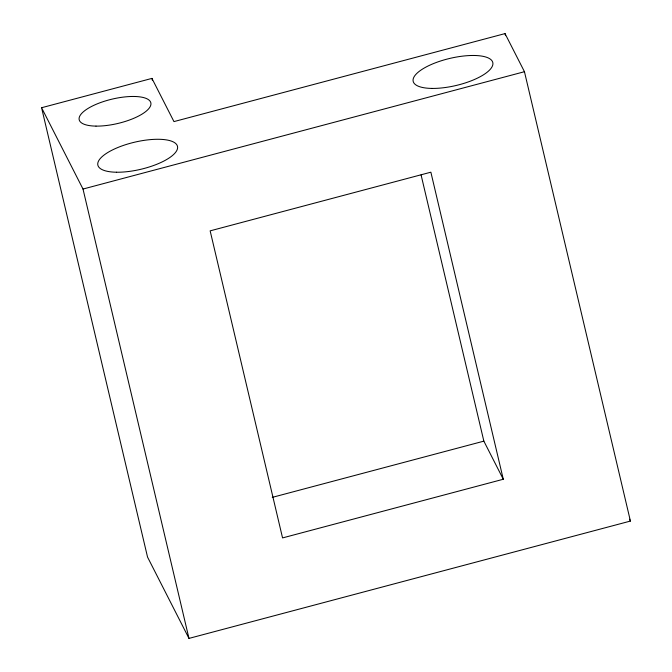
<?xml version="1.0" encoding="UTF-8"?>
<svg xmlns="http://www.w3.org/2000/svg" width="672" height="672" viewBox="0 0 672 672"><rect width="100%" height="100%" fill="white"/><g stroke="black" fill="none" stroke-linecap="round" stroke-linejoin="round"><path stroke-width="1.01" d="M41.58 107.73L151.939 78.397L173.956 121.598L505.033 33.6L524.454 71.711L630.42 521.069L188.975 638.4L147.546 557.088L41.58 107.73L83.009 189.042L188.975 638.4M83.009 189.042L524.454 71.711M272.252 497.381L483.857 441.143L503.278 479.254L282.559 537.919L210.151 230.857L430.87 172.192L503.278 479.254M629.471 519.212L630.42 521.069M505.033 33.6L505.52 35.641M421.075 174.888L483.857 441.143M151.939 78.397L152.426 80.447M95.995 126.109A36.817 12.508 -13.3 0 0 150.931 104.286A36.817 12.508 -13.3 0 0 98.087 103.505A36.817 12.508 -13.3 0 0 95.995 126.109M116.542 172.225A40.908 13.902 -13.3 0 0 177.584 147.974A40.908 13.902 -13.3 0 0 118.86 147.101A40.908 13.902 -13.3 0 0 116.542 172.225M431.852 88.418A40.908 13.902 -13.3 0 0 492.895 64.168A40.908 13.902 -13.3 0 0 434.179 63.294A40.908 13.902 -13.3 0 0 431.852 88.418"/></g></svg>
